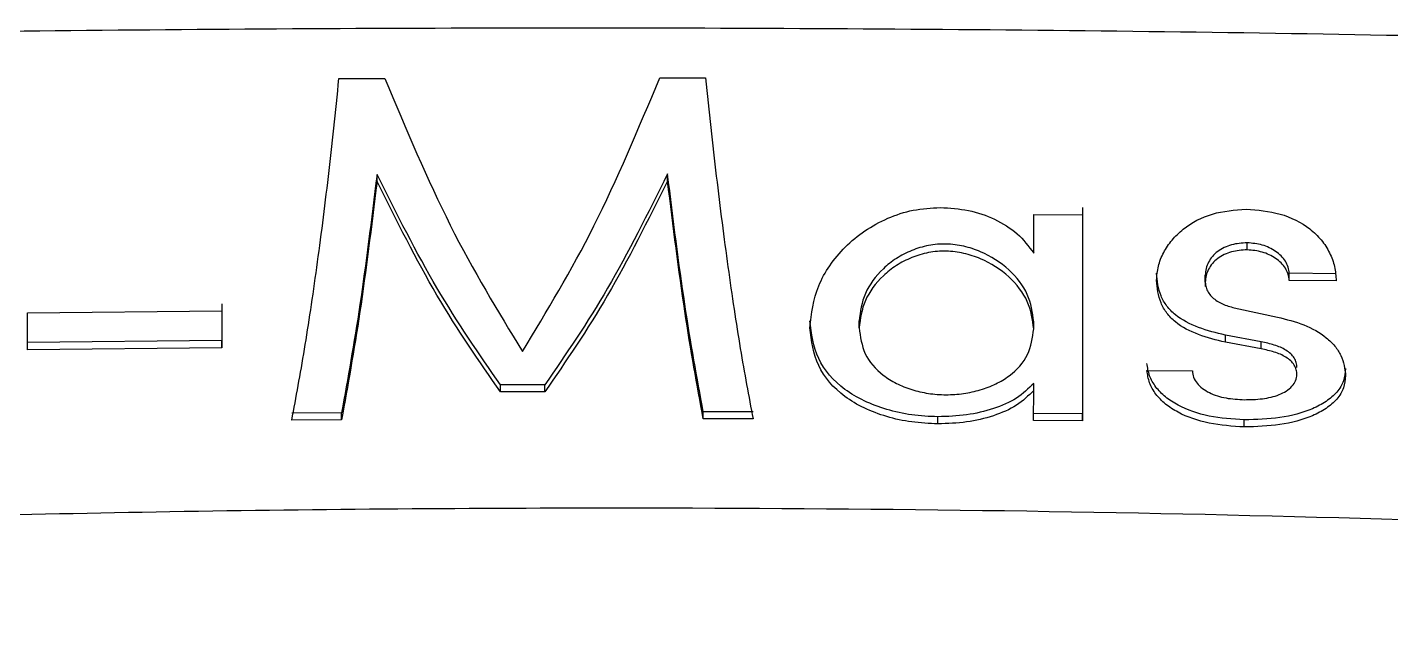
# Model space of a CAD drawing. Extents: x 943 to 1030, y 781 to 934.
# Drawn here: x 1008.82 to 1010.415, y 875.859 to 876.557 of the extents above; entities that cross this region are included whole.
import ezdxf

# ---------------------------------------------------------------- set-up
doc = ezdxf.new("R2010")
doc.units = 0
doc.header["$MEASUREMENT"] = 0
doc.layers.add('1', color=4, linetype='Continuous')

# ---------------------------------------------------------------- blocks, each defined once
blk = doc.blocks.new('AIRA')
at = {"layer": '1', "color": 3, "linetype": 'Continuous', "lineweight": 25}
for p, q in [((66.0068, 73.3311), (66.0605, 73.3313)), ((66.3821, 73.3318), (66.4358, 73.3318)), ((66.0513, 73.2106), (66.0513, 73.2188)), ((66.3913, 73.2112), (66.3913, 73.2195)), ((66.8199, 73.1721), (66.8769, 73.1719)), ((66.8199, 73.127), (66.8199, 73.1721)), ((67.0696, 73.1308), (67.0696, 73.139)), ((67.0205, 73.1013), (67.0205, 73.0878)), ((67.0205, 73.093), (67.0205, 73.1013)), ((67.1737, 73.1027), (67.1187, 73.1033)), ((67.1187, 73.095), (67.1187, 73.1033)), ((67.1737, 73.0945), (67.1187, 73.095)), ((65.6424, 73.0571), (65.8696, 73.0594)), ((65.8696, 73.0676), (65.8696, 73.0246)), ((65.8696, 73.0594), (65.8696, 73.0163)), ((67.0598, 73.0617), (67.105, 73.0521)), ((65.6423, 73.014), (65.6424, 73.0571)), ((66.6155, 73.0395), (66.6155, 73.0477)), ((66.8198, 73.0384), (66.8198, 73.0467)), ((67.0859, 73.0231), (67.044, 73.031)), ((67.044, 73.0227), (67.044, 73.031)), ((65.8696, 73.0246), (65.6423, 73.0222)), ((65.8696, 73.0163), (65.6423, 73.014)), ((65.8696, 73.0163), (65.8696, 73.0246)), ((67.0859, 73.0148), (67.044, 73.0227)), ((67.0859, 73.0148), (67.0859, 73.0231)), ((66.9523, 72.9897), (67.0054, 72.9892)), ((66.2476, 72.9729), (66.1959, 72.9727)), ((66.1959, 72.9645), (66.1959, 72.9727)), ((66.2476, 72.9646), (66.1959, 72.9645)), ((66.2476, 72.9646), (66.2476, 72.9729)), ((66.8197, 72.9312), (66.8198, 72.9663)), ((66.8198, 72.9663), (66.8198, 72.9746)), ((66.0099, 72.9403), (65.9516, 72.9399)), ((66.0099, 72.9321), (65.9516, 72.9316)), ((66.0099, 72.9321), (66.0099, 72.9403)), ((66.4913, 72.9413), (66.433, 72.9414)), ((66.433, 72.9332), (66.433, 72.9414)), ((66.4913, 72.933), (66.433, 72.9332)), ((66.7077, 72.9272), (66.7077, 72.9355)), ((66.8767, 72.9389), (66.8197, 72.9394)), ((66.8767, 72.9307), (66.8197, 72.9312)), ((66.8767, 72.9307), (66.8767, 72.9389)), ((67.0662, 72.9236), (67.0662, 72.9319))]:
    blk.add_line(p, q, dxfattribs=at)
for points, knots in [([(71.6613, 73.0272), (71.2632, 73.0857), (70.4711, 73.2022), (69.2763, 73.2991), (68.0869, 73.3637), (66.8986, 73.3912), (65.719, 73.391), (64.5468, 73.3684), (63.3813, 73.3092), (62.2111, 73.2089), (61.4348, 73.0943), (61.0445, 73.0366)], [0, 0, 0, 0, 0.113392, 0.225638, 0.337341, 0.448782, 0.560233, 0.669481, 0.778832, 0.888788, 1, 1, 1, 1]), ([(65.9516, 72.9316), (65.9566, 72.9583), (65.9666, 73.0116), (65.981, 73.1087), (65.9947, 73.2149), (66.0028, 73.2924), (66.0068, 73.3311)], [0, 0, 0, 0, 0.250228, 0.500411, 0.750313, 1, 1, 1, 1]), ([(66.0605, 73.3313), (66.0854, 73.272), (66.1353, 73.1531), (66.1927, 73.0591), (66.2215, 73.0119)], [0, 0, 0, 0, 0.498875, 1, 1, 1, 1]), ([(66.2215, 73.0119), (66.25, 73.0589), (66.3073, 73.1532), (66.3571, 73.2721), (66.3821, 73.3318)], [0, 0, 0, 0, 0.498096, 1, 1, 1, 1]), ([(66.4358, 73.3318), (66.4399, 73.293), (66.4481, 73.2154), (66.4618, 73.1093), (66.4763, 73.0127), (66.4863, 72.9596), (66.4913, 72.933)], [0, 0, 0, 0, 0.250758, 0.500634, 0.750297, 1, 1, 1, 1]), ([(66.0513, 73.2188), (66.0448, 73.166), (66.0316, 73.0603), (66.0171, 72.9804), (66.0099, 72.9403)], [0, 0, 0, 0, 0.49944, 1, 1, 1, 1]), ([(66.1959, 72.9727), (66.1708, 73.0089), (66.1207, 73.081), (66.0744, 73.1729), (66.0513, 73.2188)], [0, 0, 0, 0, 0.501545, 1, 1, 1, 1]), ([(66.3913, 73.2195), (66.3682, 73.1733), (66.3222, 73.0812), (66.2725, 73.0089), (66.2476, 72.9729)], [0, 0, 0, 0, 0.501235, 1, 1, 1, 1]), ([(66.433, 72.9414), (66.4257, 72.9812), (66.4111, 73.061), (66.3979, 73.1666), (66.3913, 73.2195)], [0, 0, 0, 0, 0.499151, 1, 1, 1, 1]), ([(66.0513, 73.2106), (66.0448, 73.1578), (66.0316, 73.0521), (66.0171, 72.9721), (66.0099, 72.9321)], [0, 0, 0, 0, 0.49944, 1, 1, 1, 1]), ([(66.1959, 72.9645), (66.1708, 73.0006), (66.1207, 73.0727), (66.0744, 73.1647), (66.0513, 73.2106)], [0, 0, 0, 0, 0.501545, 1, 1, 1, 1]), ([(66.3913, 73.2112), (66.3682, 73.165), (66.3222, 73.073), (66.2725, 73.0007), (66.2476, 72.9646)], [0, 0, 0, 0, 0.501235, 1, 1, 1, 1]), ([(66.433, 72.9332), (66.4257, 72.973), (66.4111, 73.0527), (66.3979, 73.1583), (66.3913, 73.2112)], [0, 0, 0, 0, 0.499151, 1, 1, 1, 1]), ([(66.5578, 73.0397), (66.5598, 73.0561), (66.5638, 73.0889), (66.5911, 73.1283), (66.6215, 73.1537), (66.6485, 73.1684), (66.6786, 73.1784), (66.6999, 73.1796), (66.7105, 73.1803)], [0, 0, 0, 0, 0.249959, 0.499086, 0.624856, 0.749853, 0.874475, 1, 1, 1, 1]), ([(66.7105, 73.1803), (66.7216, 73.1796), (66.7436, 73.1782), (66.7745, 73.1675), (66.8019, 73.1507), (66.8139, 73.1349), (66.8199, 73.127)], [0, 0, 0, 0, 0.25143, 0.50055, 0.749437, 1, 1, 1, 1]), ([(66.8769, 73.1801), (66.8769, 73.1349), (66.8768, 73.0442), (66.8767, 72.9741), (66.8767, 72.9389)], [0, 0, 0, 0, 0.498764, 1, 1, 1, 1]), ([(66.8769, 73.1719), (66.8769, 73.1266), (66.8768, 73.0359), (66.8767, 72.9658), (66.8767, 72.9307)], [0, 0, 0, 0, 0.498764, 1, 1, 1, 1]), ([(66.9635, 73.0952), (66.9639, 73.1007), (66.9648, 73.1117), (66.9713, 73.1277), (66.9811, 73.1425), (66.9987, 73.1596), (67.0282, 73.1752), (67.0549, 73.1774), (67.0684, 73.1784)], [0, 0, 0, 0, 0.12587, 0.251127, 0.376023, 0.50071, 0.748996, 1, 1, 1, 1]), ([(67.0684, 73.1784), (67.0818, 73.1773), (67.1086, 73.1751), (67.1388, 73.1599), (67.1568, 73.1427), (67.1665, 73.1275), (67.1726, 73.1112), (67.1734, 73.1), (67.1737, 73.0945)], [0, 0, 0, 0, 0.250129, 0.498649, 0.623941, 0.748566, 0.873835, 1, 1, 1, 1]), ([(66.8198, 73.0466), (66.8183, 73.0574), (66.8153, 73.079), (66.7924, 73.1086), (66.7643, 73.1269), (66.7382, 73.1355), (66.7174, 73.1383), (66.6965, 73.1365), (66.6766, 73.1305), (66.6586, 73.1211), (66.6384, 73.1051), (66.6198, 73.08), (66.6169, 73.0585), (66.6155, 73.0477)], [0, 0, 0, 0, 0.124941, 0.249421, 0.374601, 0.436972, 0.49901, 0.561009, 0.623456, 0.686511, 0.749662, 0.874663, 1, 1, 1, 1]), ([(67.0696, 73.139), (67.0634, 73.1386), (67.0509, 73.1378), (67.037, 73.1309), (67.0286, 73.1232), (67.024, 73.1164), (67.021, 73.109), (67.0207, 73.1039), (67.0205, 73.1013)], [0, 0, 0, 0, 0.2494631, 0.4979559, 0.6232644, 0.7483766, 0.8739652, 1, 1, 1, 1]), ([(67.1187, 73.1033), (67.1185, 73.1057), (67.1179, 73.1106), (67.1145, 73.1176), (67.1095, 73.1238), (67.1009, 73.1308), (67.0875, 73.1373), (67.0756, 73.1385), (67.0696, 73.139)], [0, 0, 0, 0, 0.125132, 0.25008, 0.375342, 0.500708, 0.750342, 1, 1, 1, 1]), ([(66.8198, 73.0384), (66.8183, 73.0492), (66.8153, 73.0707), (66.7924, 73.1004), (66.7643, 73.1186), (66.7382, 73.1272), (66.7174, 73.13), (66.6965, 73.1282), (66.6766, 73.1222), (66.6586, 73.1129), (66.6384, 73.0968), (66.6198, 73.0718), (66.6169, 73.0502), (66.6155, 73.0395)], [0, 0, 0, 0, 0.1249412, 0.2494211, 0.3746014, 0.4369717, 0.4990095, 0.5610089, 0.6234558, 0.6865113, 0.7496619, 0.8746627, 1, 1, 1, 1]), ([(67.0696, 73.1308), (67.0634, 73.1304), (67.0509, 73.1295), (67.037, 73.1226), (67.0286, 73.1149), (67.024, 73.1081), (67.021, 73.1007), (67.0207, 73.0956), (67.0205, 73.093)], [0, 0, 0, 0, 0.249463, 0.497956, 0.623264, 0.748377, 0.873965, 1, 1, 1, 1]), ([(67.1187, 73.095), (67.1185, 73.0975), (67.1179, 73.1024), (67.1145, 73.1093), (67.1095, 73.1156), (67.1009, 73.1226), (67.0875, 73.1291), (67.0756, 73.1302), (67.0696, 73.1308)], [0, 0, 0, 0, 0.125132, 0.25008, 0.375342, 0.500708, 0.750342, 1, 1, 1, 1]), ([(67.044, 73.031), (67.0334, 73.0336), (67.0122, 73.0388), (66.9885, 73.051), (66.9751, 73.0647), (66.9657, 73.0808), (66.9644, 73.0944), (66.9635, 73.1035)], [0, 0, 0, 0, 0.2517985, 0.5001013, 0.6243729, 0.7487134, 1, 1, 1, 1]), ([(67.044, 73.0227), (67.0334, 73.0253), (67.0122, 73.0305), (66.9885, 73.0427), (66.9751, 73.0565), (66.9657, 73.0726), (66.9644, 73.0861), (66.9635, 73.0952)], [0, 0, 0, 0, 0.251798, 0.500101, 0.624373, 0.748713, 1, 1, 1, 1]), ([(67.0205, 73.093), (67.0207, 73.091), (67.021, 73.0869), (67.0237, 73.0812), (67.0276, 73.0761), (67.0346, 73.0703), (67.0454, 73.0651), (67.055, 73.0628), (67.0598, 73.0617)], [0, 0, 0, 0, 0.125621, 0.250572, 0.375566, 0.500504, 0.749047, 1, 1, 1, 1]), ([(66.7077, 72.9355), (66.6974, 72.9359), (66.6768, 72.9369), (66.6475, 72.9435), (66.6209, 72.9535), (66.5907, 72.9715), (66.5637, 73.0023), (66.5598, 73.0326), (66.5578, 73.0479)], [0, 0, 0, 0, 0.125742, 0.250899, 0.375926, 0.50078, 0.749116, 1, 1, 1, 1]), ([(67.105, 73.0521), (67.1155, 73.0494), (67.1364, 73.0442), (67.1593, 73.0315), (67.1725, 73.0184), (67.1823, 73.0035), (67.1838, 72.9917), (67.1848, 72.9837)], [0, 0, 0, 0, 0.251033, 0.498926, 0.623586, 0.748545, 1, 1, 1, 1]), ([(66.7077, 72.9272), (66.6974, 72.9277), (66.6768, 72.9286), (66.6475, 72.9352), (66.6209, 72.9452), (66.5907, 72.9632), (66.5637, 72.994), (66.5598, 73.0244), (66.5578, 73.0397)], [0, 0, 0, 0, 0.125742, 0.250899, 0.375926, 0.50078, 0.749116, 1, 1, 1, 1]), ([(66.6155, 73.0395), (66.6169, 73.0291), (66.6196, 73.0085), (66.6383, 72.987), (66.6587, 72.9742), (66.6767, 72.967), (66.6964, 72.9624), (66.7171, 72.9608), (66.7378, 72.9623), (66.7576, 72.9666), (66.7758, 72.9736), (66.7965, 72.9861), (66.8156, 73.0073), (66.8184, 73.028), (66.8198, 73.0384)], [0, 0, 0, 0, 0.1250263, 0.2493739, 0.3121055, 0.3747249, 0.4371232, 0.4994125, 0.5617827, 0.6243154, 0.6871188, 0.7501763, 0.874873, 1, 1, 1, 1]), ([(67.1278, 72.9932), (67.1277, 72.9951), (67.1274, 72.9989), (67.1249, 73.0044), (67.1207, 73.0094), (67.1132, 73.0149), (67.1014, 73.0199), (67.0911, 73.022), (67.0859, 73.0231)], [0, 0, 0, 0, 0.1252791, 0.2500771, 0.3750778, 0.5003916, 0.7496597, 1, 1, 1, 1]), ([(67.1278, 72.985), (67.1277, 72.9868), (67.1274, 72.9906), (67.1249, 72.9961), (67.1207, 73.0011), (67.1132, 73.0067), (67.1014, 73.0117), (67.0911, 73.0138), (67.0859, 73.0148)], [0, 0, 0, 0, 0.125279, 0.250077, 0.375078, 0.500392, 0.74966, 1, 1, 1, 1]), ([(67.0662, 72.9319), (67.0523, 72.9328), (67.0246, 72.9346), (66.9932, 72.9456), (66.9734, 72.9583), (66.9622, 72.9701), (66.9545, 72.9834), (66.953, 72.9931), (66.9523, 72.998)], [0, 0, 0, 0, 0.250013, 0.498388, 0.623594, 0.748657, 0.874, 1, 1, 1, 1]), ([(67.0662, 72.9236), (67.0523, 72.9245), (67.0246, 72.9264), (66.9932, 72.9373), (66.9734, 72.9501), (66.9622, 72.9618), (66.9545, 72.9751), (66.953, 72.9848), (66.9523, 72.9897)], [0, 0, 0, 0, 0.250013, 0.498388, 0.623594, 0.748657, 0.874, 1, 1, 1, 1]), ([(67.0054, 72.9892), (67.0057, 72.9866), (67.0064, 72.9816), (67.0106, 72.9746), (67.0169, 72.9685), (67.0278, 72.9619), (67.0446, 72.9566), (67.059, 72.9559), (67.0662, 72.9555)], [0, 0, 0, 0, 0.125206, 0.250183, 0.375314, 0.500732, 0.75028, 1, 1, 1, 1]), ([(67.1848, 72.992), (67.1843, 72.9871), (67.1833, 72.9773), (67.1752, 72.9641), (67.1625, 72.9531), (67.141, 72.9419), (67.1083, 72.933), (67.0803, 72.9323), (67.0662, 72.9319)], [0, 0, 0, 0, 0.125627, 0.250266, 0.375161, 0.501018, 0.749761, 1, 1, 1, 1]), ([(67.0662, 72.9555), (67.0733, 72.9556), (67.0874, 72.9559), (67.1043, 72.9598), (67.1156, 72.9654), (67.1223, 72.971), (67.1269, 72.9776), (67.1275, 72.9825), (67.1278, 72.985)], [0, 0, 0, 0, 0.250946, 0.499251, 0.624734, 0.750012, 0.874649, 1, 1, 1, 1]), ([(67.1848, 72.9837), (67.1843, 72.9788), (67.1833, 72.9691), (67.1752, 72.9559), (67.1625, 72.9449), (67.141, 72.9336), (67.1083, 72.9248), (67.0803, 72.924), (67.0662, 72.9236)], [0, 0, 0, 0, 0.125627, 0.250266, 0.375161, 0.501018, 0.749761, 1, 1, 1, 1]), ([(66.8198, 72.9746), (66.8135, 72.9685), (66.801, 72.9563), (66.773, 72.9443), (66.7415, 72.9367), (66.719, 72.9359), (66.7077, 72.9355)], [0, 0, 0, 0, 0.2491283, 0.497616, 0.7482241, 1, 1, 1, 1]), ([(66.8198, 72.9663), (66.8135, 72.9602), (66.801, 72.948), (66.773, 72.936), (66.7415, 72.9284), (66.719, 72.9276), (66.7077, 72.9272)], [0, 0, 0, 0, 0.249128, 0.497616, 0.748224, 1, 1, 1, 1]), ([(71.6596, 72.3), (71.5039, 72.3322), (71.1893, 72.3973), (70.7095, 72.4832), (70.2182, 72.5612), (69.7153, 72.6298), (69.2158, 72.6872), (68.6334, 72.7419), (67.9575, 72.7888), (67.1637, 72.8213), (66.4428, 72.8308), (65.8142, 72.8259), (65.2968, 72.8128), (64.7955, 72.7913), (64.3108, 72.7618), (63.8281, 72.7235), (63.2417, 72.6655), (62.5549, 72.5785), (61.786, 72.4569), (61.2853, 72.356), (61.0386, 72.3062)], [0, 0, 0, 0, 0.044709, 0.090349, 0.13691, 0.184379, 0.232745, 0.277954, 0.348418, 0.422679, 0.500679, 0.550525, 0.598903, 0.645795, 0.691185, 0.735062, 0.781563, 0.856423, 0.929252, 1, 1, 1, 1])]:
    blk.add_open_spline(points, degree=3, knots=knots, dxfattribs=at)

msp = doc.modelspace()

# ---------------------------------------------------------------- block references
at = {"layer": '1'}
msp.add_blockref('AIRA', (943.1775, 803.1658), dxfattribs=at)

doc.saveas('drawing.dxf')
